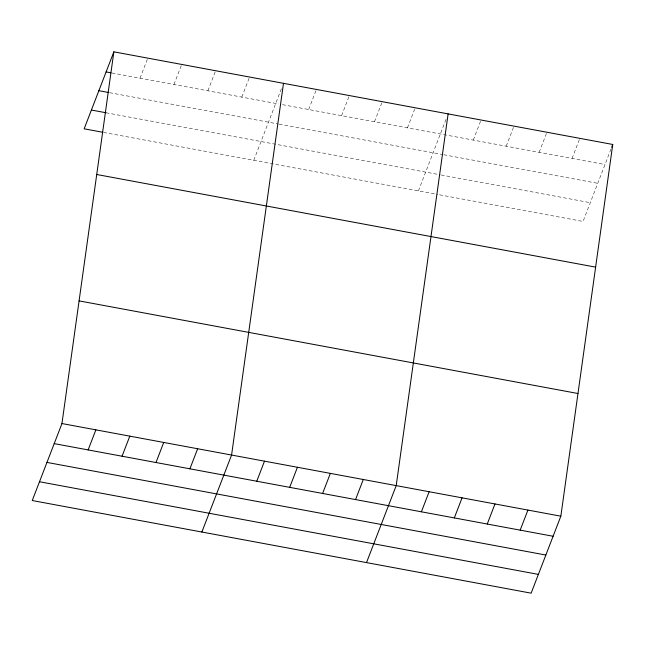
<?xml version="1.0" encoding="UTF-8"?>
<svg xmlns="http://www.w3.org/2000/svg" width="645" height="645" viewBox="0 0 645 645"><rect width="100%" height="100%" fill="white"/><g stroke="black" fill="none" stroke-linecap="round" stroke-linejoin="round"><path stroke-width="0.48" stroke-dasharray="3.23 2.42" d="M140.038 78.206L147.786 58.131M173.965 84.503L181.713 64.427M207.892 90.808L215.632 70.732M241.811 97.105L249.559 77.029M253.775 160.315L281.373 88.8M308.665 109.521L316.413 89.445M341.592 115.632L349.34 95.557M374.519 121.744L382.267 101.668M407.447 127.863L415.187 107.78M418.412 190.88L446.711 117.551M473.293 140.086L481.041 120.01M506.22 146.205L513.968 126.122M539.147 152.317L546.896 132.241M572.075 158.428L579.823 138.352M610.992 149.027L583.048 221.453L438.745 194.661M111.932 72.99L278.64 103.942M282.518 104.667L605.002 164.548M109.529 92.67L278.172 123.985M279.14 124.163L442.809 154.55M443.776 154.736L597.754 183.325M105.941 112.738L440.18 174.803M441.156 174.98L590.288 202.675M103.539 132.419L437.778 194.476"/><path stroke-width="0.97" d="M61.952 423.547L113.859 51.834L612.75 144.464L560.844 516.185L531.141 593.166L32.25 500.536L61.952 423.547L560.844 516.185M283.486 83.326L231.579 455.048L201.869 532.028M448.114 113.899L396.207 485.612L366.505 562.601M113.859 51.834L84.156 128.815L102.571 132.233M88.131 449.928L95.879 429.844M122.058 456.225L129.806 436.149M155.985 462.521L163.725 442.446M189.904 468.826L197.652 448.743M256.758 481.235L264.506 461.159M289.686 487.354L297.434 467.27M322.613 493.465L330.361 473.39M355.54 499.577L363.288 479.501M421.387 511.808L429.135 491.732M454.314 517.919L462.062 497.843M611.694 147.205L612.75 144.464M487.241 524.03L494.989 503.955M520.168 530.15L527.916 510.074M106.111 71.909L110.964 72.812M98.87 90.687L108.562 92.485M91.405 110.037L105.941 112.738M96.734 174.497L595.617 267.135M79.085 300.884L577.976 393.514M54.212 443.623L553.096 536.261M46.964 462.409L545.847 555.039M39.498 481.75L538.381 574.389"/></g></svg>
